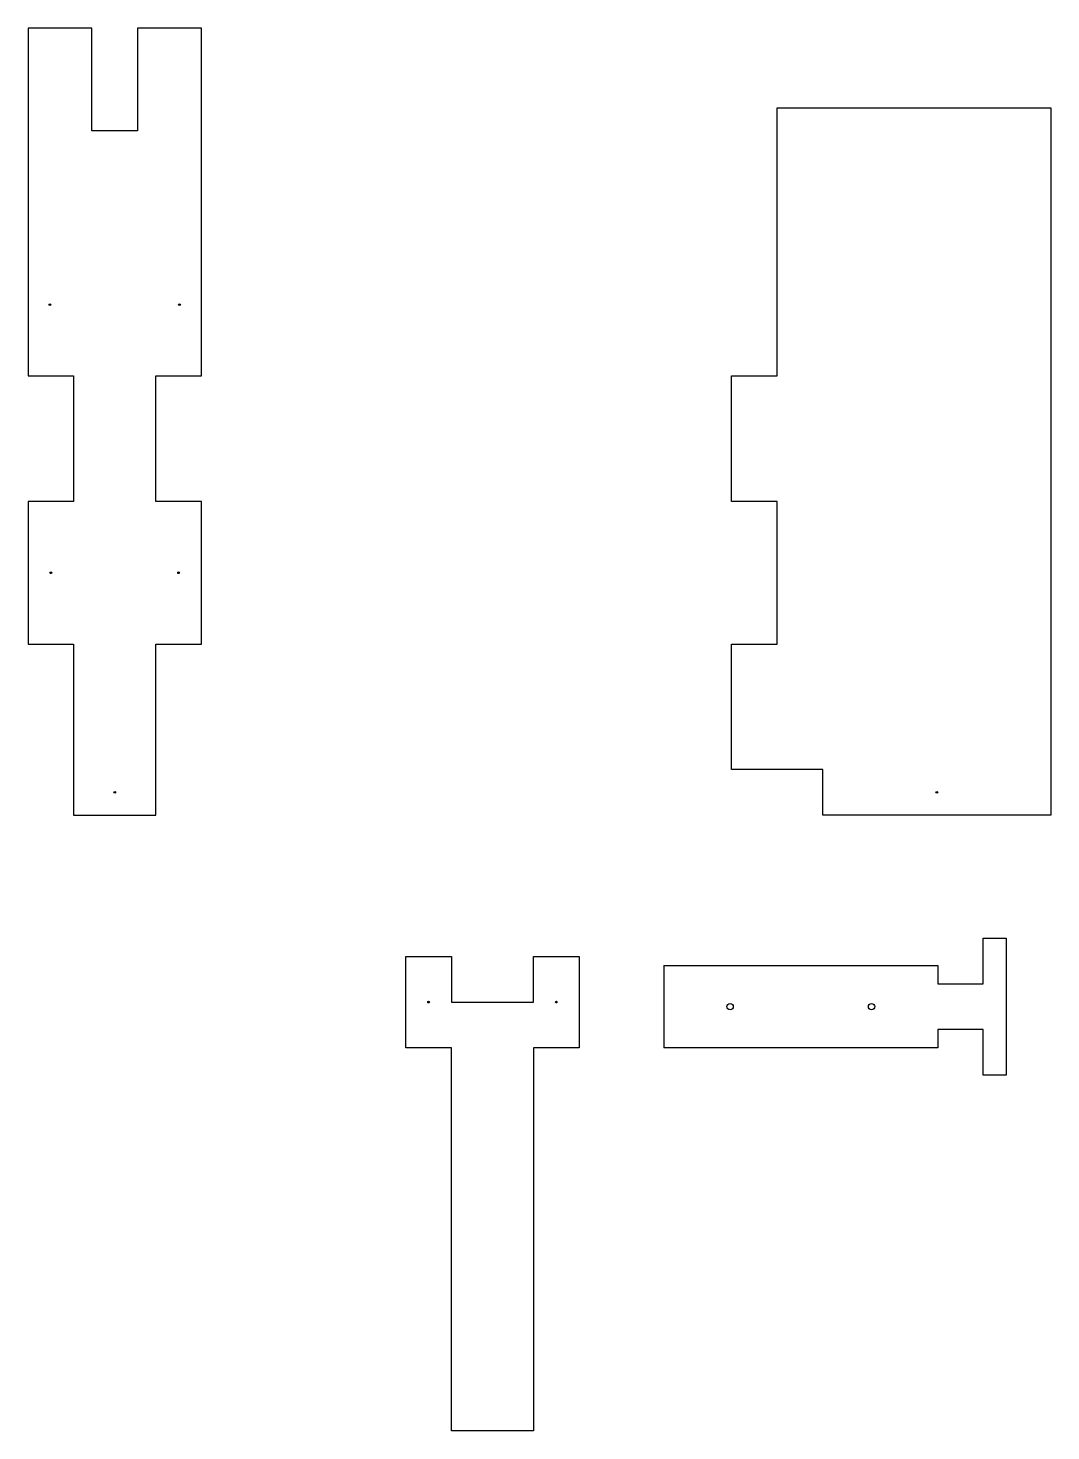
# Model space of a CAD drawing. Header units: millimetres. Extents: x 2805 to 3030, y 1651 to 1959.
import ezdxf

# ---------------------------------------------------------------- set-up
doc = ezdxf.new("R2010")
doc.units = ezdxf.units.MM

msp = doc.modelspace()

# ---------------------------------------------------------------- linework, layer by layer
msp.add_line((2944.88, 1753.19), (2944.88, 1735.19))
for points in [[(2815.49, 1786.16), (2833.49, 1786.16), (2833.49, 1823.66), (2843.49, 1823.66), (2843.49, 1854.91), (2833.49, 1854.91), (2833.49, 1882.41), (2843.49, 1882.41), (2843.49, 1958.66), (2829.49, 1958.66), (2829.49, 1936.16), (2819.49, 1936.16), (2819.49, 1958.66), (2805.49, 1958.66), (2805.49, 1882.41), (2815.49, 1882.41), (2815.49, 1854.91), (2805.49, 1854.91), (2805.49, 1823.66), (2815.49, 1823.66)], [(2959.7, 1854.91), (2959.7, 1882.41), (2969.7, 1882.41), (2969.7, 1941.16), (3029.7, 1941.16), (3029.7, 1786.16), (2979.7, 1786.16), (2979.7, 1796.16), (2959.7, 1796.16), (2959.7, 1823.66), (2969.7, 1823.66), (2969.7, 1854.91)], [(2888.29, 1755.19), (2898.29, 1755.19), (2898.29, 1745.19), (2916.29, 1745.19), (2916.29, 1755.19), (2926.29, 1755.19), (2926.29, 1735.19), (2916.29, 1735.19), (2916.29, 1651.19), (2898.29, 1651.19), (2898.29, 1735.19), (2888.29, 1735.19)]]:
    msp.add_lwpolyline(points, close=True)
msp.add_lwpolyline([(2944.88, 1753.19), (3004.88, 1753.19), (3004.88, 1749.19), (3014.88, 1749.19), (3014.88, 1759.19), (3019.88, 1759.19), (3019.88, 1729.19), (3014.88, 1729.19), (3014.88, 1739.19), (3004.88, 1739.19), (3004.88, 1735.19), (2944.88, 1735.19)])
for centre, radius in [((2810.29, 1898.04), 0.2), ((2838.69, 1898.04), 0.2), ((2810.49, 1839.29), 0.2), ((2838.49, 1839.29), 0.2), ((2824.49, 1791.16), 0.2), ((3004.7, 1791.16), 0.2), ((2893.29, 1745.19), 0.2), ((2921.29, 1745.19), 0.2), ((2959.38, 1744.19), 0.7), ((2990.38, 1744.19), 0.7)]:
    msp.add_circle(centre, radius)

doc.saveas('drawing.dxf')
